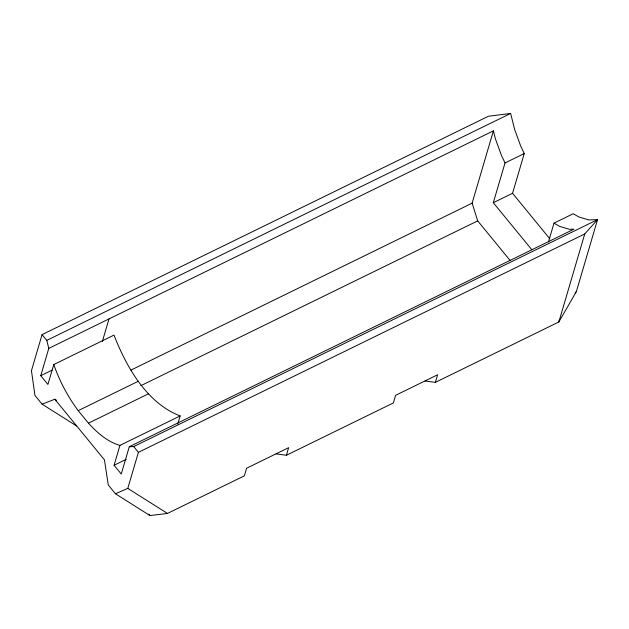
<?xml version="1.0" encoding="UTF-8"?>
<svg xmlns="http://www.w3.org/2000/svg" width="629" height="629" viewBox="0 0 629 629"><rect width="100%" height="100%" fill="white"/><g stroke="black" fill="none" stroke-linecap="round" stroke-linejoin="round"><path stroke-width="0.94" d="M559.252 320.098L558.843 321.969L435.378 382.369L425.015 380.977M531.819 249.737L493.317 202.703L512.549 193.292L524.248 153.539L520.584 145.786L514.656 129.448L510.622 113.44L488.403 116.255L42.064 334.636L31.45 370.693L34.949 395.429L42.104 404.18L76.612 425.982M177.748 424.064L180.146 415.942C146.636 403.024 126.445 366.888 113.975 335.108L53.764 364.568L47.914 384.437L40.751 375.686L48.787 348.395L46.774 340.391L42.064 334.636M102.346 341.523L108.998 318.934M548.472 241.945L554.007 223.138L559.629 226.385L569.489 229.326L573.907 229.184L129.283 446.724L121.248 474.014L114.085 465.271L119.935 445.395L180.146 415.942M42.104 404.18L54.809 399.226L104.438 459.846L108.274 485.006L115.437 493.757L127.797 488.387L138.404 452.33L584.742 233.949L597.55 219.623L588.72 219.922L578.853 216.974L573.231 213.734L554.007 223.138M276.029 453.871L286.392 455.27L288.625 447.675L246.615 468.228L244.382 475.823L167.471 513.453L149.946 515.56L115.437 493.757M510.017 260.351L477.694 220.873L472.127 203.159L493.411 130.848L48.787 348.395M435.378 382.369L437.611 374.774L395.61 395.327L393.369 402.93L286.392 455.27M493.317 202.703L505.016 162.95L501.352 155.198L495.432 138.852L493.411 130.848M584.742 233.949L558.843 321.969L576.384 291.534L597.55 219.623L133.694 446.574L129.283 446.724M575.048 292.917L576.384 291.534M46.774 340.391L510.622 113.44M40.751 375.686L52.097 370.135M505.016 162.95L524.248 153.539M130.918 370.104L472.127 203.159M53.764 364.568C59.558 381.001 67.775 396.679 78.216 410.651L138.427 381.19M140.888 385.656L477.694 220.873M78.216 410.651L88.461 423.168L148.672 393.707M114.085 465.271L126.303 459.288M119.935 445.395C107.378 441.802 97.102 432.666 88.461 423.168M54.809 399.226L56.453 400.264M127.797 488.387L167.471 513.453M512.549 193.292L549.809 238.808M133.694 446.574L138.404 452.33M148.751 514.097L149.946 515.56"/></g></svg>
